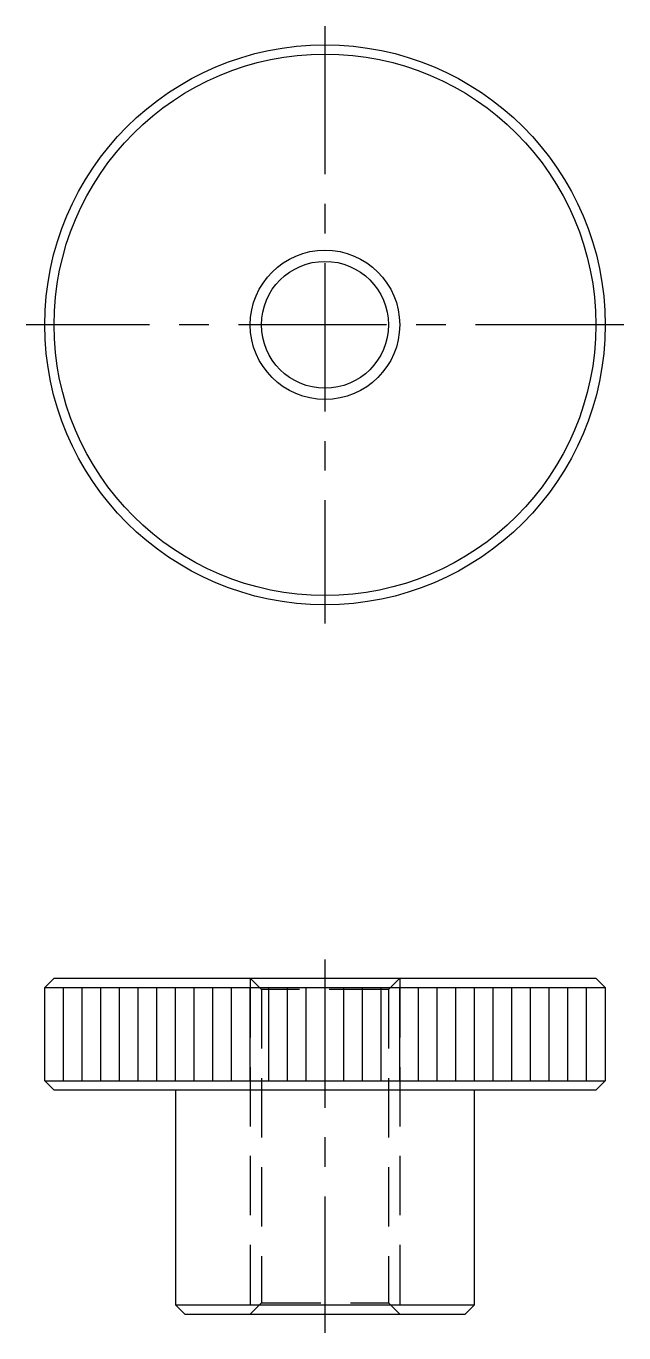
# Model space of a CAD drawing. Extents: x 10 to 156, y 10 to 134.
# Drawn here: x 124.4 to 156.4, y 63.9 to 133.9 of the extents above; entities outside this region: 2.
import ezdxf

# ---------------------------------------------------------------- set-up
doc = ezdxf.new("R2010")
doc.units = 0
doc.header["$LTSCALE"] = 0.25
doc.linetypes.add('CENTER', pattern=[50.8, 31.75, -6.35, 6.35, -6.35])
doc.linetypes.add('DASHED', pattern=[19.05, 12.7, -6.35])
doc.layers.get('0').update_dxf_attribs({"linetype": 'CONTINUOUS'})
doc.layers.add('CENTER', color=1, linetype='CENTER')

msp = doc.modelspace()

# ---------------------------------------------------------------- linework, layer by layer
at = {"linetype": 'CONTINUOUS'}
for p, q in [((125.935, 82.926), (125.435, 82.426)), ((125.935, 82.926), (154.935, 82.926)), ((154.935, 82.926), (155.435, 82.426)), ((125.435, 82.426), (155.435, 82.426)), ((125.435, 77.426), (125.435, 82.426)), ((126.435, 77.426), (126.435, 82.426)), ((127.435, 77.426), (127.435, 82.426)), ((128.435, 77.426), (128.435, 82.426)), ((129.435, 77.426), (129.435, 82.426)), ((130.435, 77.426), (130.435, 82.426)), ((131.435, 77.426), (131.435, 82.426)), ((132.435, 77.426), (132.435, 82.426)), ((133.435, 77.426), (133.435, 82.426)), ((134.435, 77.426), (134.435, 82.426)), ((135.435, 77.426), (135.435, 82.426)), ((136.435, 77.426), (136.435, 82.426)), ((137.435, 77.426), (137.435, 82.426)), ((138.435, 77.426), (138.435, 82.426)), ((139.435, 77.426), (139.435, 82.426)), ((141.435, 77.426), (141.435, 82.426)), ((142.435, 77.426), (142.435, 82.426)), ((143.435, 77.426), (143.435, 82.426)), ((144.435, 77.426), (144.435, 82.426)), ((145.435, 77.426), (145.435, 82.426)), ((146.435, 77.426), (146.435, 82.426)), ((147.435, 77.426), (147.435, 82.426)), ((148.435, 77.426), (148.435, 82.426)), ((149.435, 77.426), (149.435, 82.426)), ((150.435, 77.426), (150.435, 82.426)), ((151.435, 77.426), (151.435, 82.426)), ((152.435, 77.426), (152.435, 82.426)), ((153.435, 77.426), (153.435, 82.426)), ((154.435, 77.426), (154.435, 82.426)), ((155.435, 82.426), (155.435, 77.426)), ((125.435, 77.426), (155.435, 77.426)), ((125.435, 77.426), (125.935, 76.926)), ((154.935, 76.926), (155.435, 77.426)), ((154.935, 76.926), (125.935, 76.926)), ((132.435, 76.926), (132.435, 65.426)), ((148.435, 65.426), (148.435, 76.926)), ((132.435, 65.426), (148.435, 65.426)), ((132.435, 65.426), (132.935, 64.926)), ((147.935, 64.926), (148.435, 65.426)), ((132.935, 64.926), (147.935, 64.926))]:
    msp.add_line(p, q, dxfattribs=at)
at = {"color": 3, "linetype": 'DASHED'}
for p, q in [((136.435, 82.926), (136.435, 64.926)), ((137.035, 82.326), (136.435, 82.926)), ((143.835, 82.326), (144.435, 82.926)), ((144.435, 82.926), (144.435, 64.926)), ((137.035, 82.326), (137.035, 65.526)), ((143.835, 82.326), (137.035, 82.326)), ((143.835, 82.326), (143.835, 65.526)), ((137.035, 65.526), (136.435, 64.926)), ((137.035, 65.526), (143.835, 65.526)), ((143.835, 65.526), (144.435, 64.926))]:
    msp.add_line(p, q, dxfattribs=at)
for p, q in [((136.435, 65.426), (136.435, 65.426)), ((140.435, 65.426), (140.436, 65.426))]:
    msp.add_line(p, q)
at = {"linetype": 'CONTINUOUS'}
for radius in [15, 14.5, 3.4]:
    msp.add_circle((140.435, 117.924), radius, dxfattribs=at)
at = {"color": 3, "linetype": 'CONTINUOUS'}
msp.add_circle((140.435, 117.924), 4, dxfattribs=at)
at = {"layer": 'CENTER', "color": 1, "linetype": 'CENTER'}
for p, q in [((140.435, 133.924), (140.435, 101.924)), ((156.435, 117.924), (124.435, 117.924)), ((140.435, 83.926), (140.435, 63.926))]:
    msp.add_line(p, q, dxfattribs=at)

# ---------------------------------------------------------------- texts
for s, p in [('NKMB8', (10, 25)), ('NKMB08', (10, 10))]:
    msp.add_text(s, height=4).set_placement(p)

doc.saveas('drawing.dxf')
